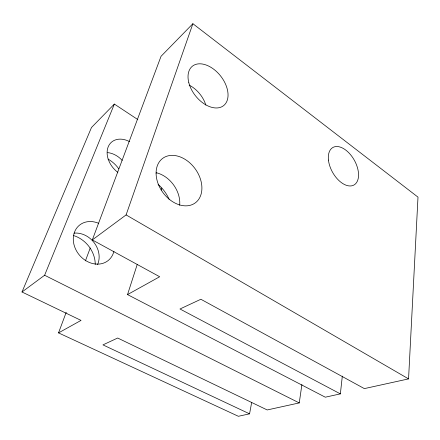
<?xml version="1.0" encoding="UTF-8"?>
<svg xmlns="http://www.w3.org/2000/svg" width="440" height="440" viewBox="0 0 440 440"><rect width="100%" height="100%" fill="white"/><g stroke="black" fill="none" stroke-linecap="round" stroke-linejoin="round"><path stroke-width="0.66" d="M340.362 393.882L179.977 308.995L200.871 299.261L364.359 388.608L408.557 378.895L418 197.142L192.885 23.711L161.04 56.304L92.318 239.927L159.681 276.744L127.529 294.591L325.298 397.194L340.362 393.882L342.32 376.139M251.68 402.397L249.557 413.837L102.955 344.883L117.672 338.025L267.207 409.954L299.25 402.914L301.906 384.555M127.529 294.591L137.197 264.534M161.161 190.042L161.794 188.078M92.318 239.927L126.099 214.913L192.885 23.711M249.557 413.837L238.376 416.29L58.531 332.893L66.215 312.312M85.421 260.871L90.222 248.012M58.531 332.893L81.043 320.397L22 291.995L44.622 275.248L114.362 104.076L137.814 119.581M22 291.995L91.493 127.485L114.362 104.076M44.622 275.248L299.25 402.914M126.099 214.913L408.557 378.895M158.081 184.349A33.303 25.641 52.9 0 1 169.109 199.265M156.173 172.7A26.367 19.855 53.4 0 1 179.657 205.299M189.173 85.118A24.134 16.011 51.1 0 1 205.843 105.083M117.849 172.364A21.109 15.714 48.5 0 1 108.108 147.054A21.109 15.714 48.5 0 1 129.701 141.697M107.597 152.603A20.394 15.571 47.7 0 1 122.194 160.386M113.927 251.224A22.776 18.964 50.5 0 1 89.15 262.383A22.776 18.964 50.5 0 1 73.843 234.245A22.776 18.964 50.5 0 1 98.769 223.366M73.651 235.576A27.852 24.013 48.6 0 1 95.243 264.396M108.064 159.115A25.933 20.108 47.1 0 1 118.718 168.729M74.047 233.134A21.94 18.667 49.4 0 1 94.254 242.825A21.94 18.667 49.4 0 1 97.597 264.528M156.09 173.272A27.594 20.026 54.1 0 0 190.581 205.194A27.594 20.026 54.1 0 0 190.35 163.361A27.594 20.026 54.1 0 0 156.09 173.272M188.832 82.77A25.151 16 51.7 0 0 222.514 106.387A25.151 16 51.7 0 0 212.746 68.502A25.151 16 51.7 0 0 188.832 82.77M328.455 160.1A21.522 12.447 60.7 0 0 352.737 185.554A21.522 12.447 60.7 0 0 349.091 153.071A21.522 12.447 60.7 0 0 328.455 160.1"/></g></svg>
